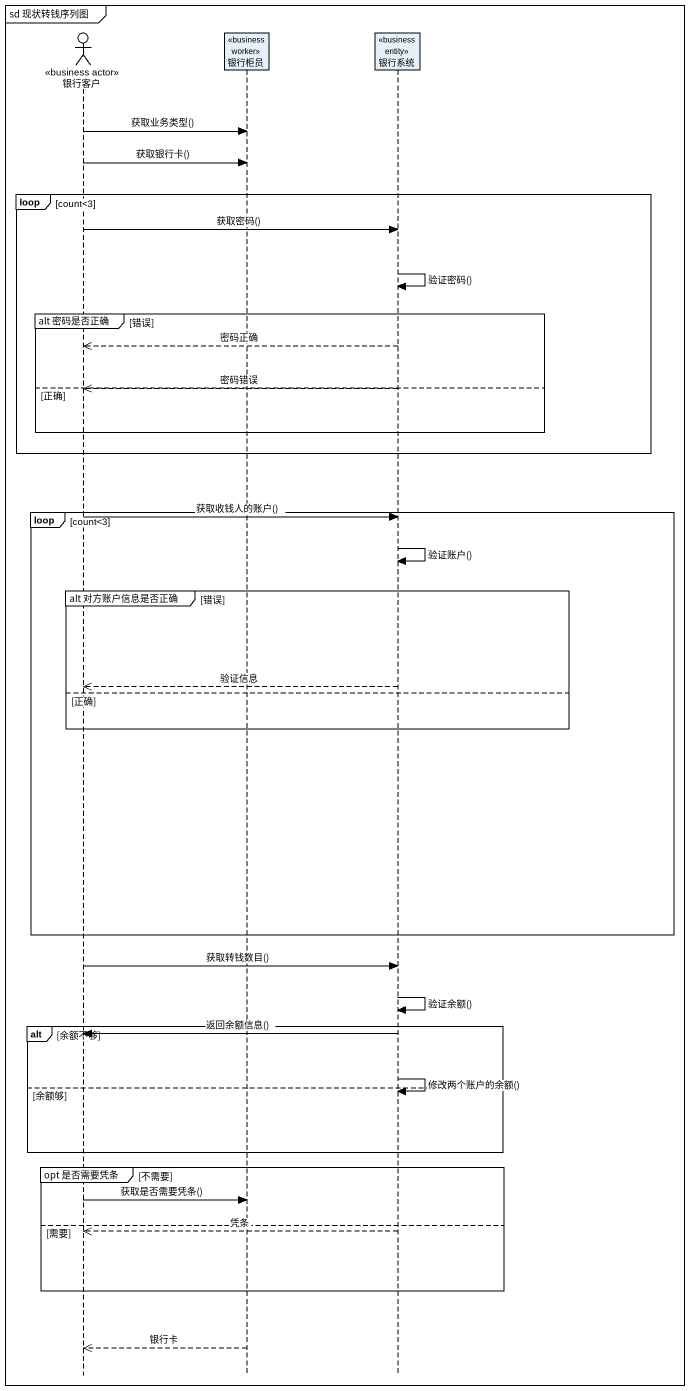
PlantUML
@startuml
mainframe sd 现状转钱序列图
hide footbox
actor 银行客户 <<business actor>>
participant 银行柜员 <<business worker>>
participant 银行系统 <<business entity>>

银行客户 -> 银行柜员 : 获取业务类型()
银行客户 -> 银行柜员 : 获取银行卡()
loop count<3
  银行客户 -> 银行系统 : 获取密码()
  银行系统 -> 银行系统 : 验证密码()
  group alt 密码是否正确 [错误]
    银行系统 -->> 银行客户 : 密码正确
  else 正确
    银行系统 -->> 银行客户 : 密码错误
  end
end
loop count<3
  银行客户 -> 银行系统 : 获取收钱人的账户()
  银行系统 -> 银行系统 : 验证账户()
  group alt 对方账户信息是否正确 [错误]
    银行系统 -->> 银行客户 : 验证信息
  else 正确
  end
end
银行客户 -> 银行系统 : 获取转钱数目()
银行系统 -> 银行系统 : 验证余额()
alt 余额不够
  银行系统 -> 银行客户 : 返回余额信息()
  银行系统 -> 银行系统 : 修改两个账户的余额()
else 余额够
end
group opt 是否需要凭条 [不需要]
  银行客户 -> 银行柜员 : 获取是否需要凭条()
else 需要
  银行系统 -->> 银行客户 : 凭条
end
银行柜员 -->> 银行客户 : 银行卡
@enduml
